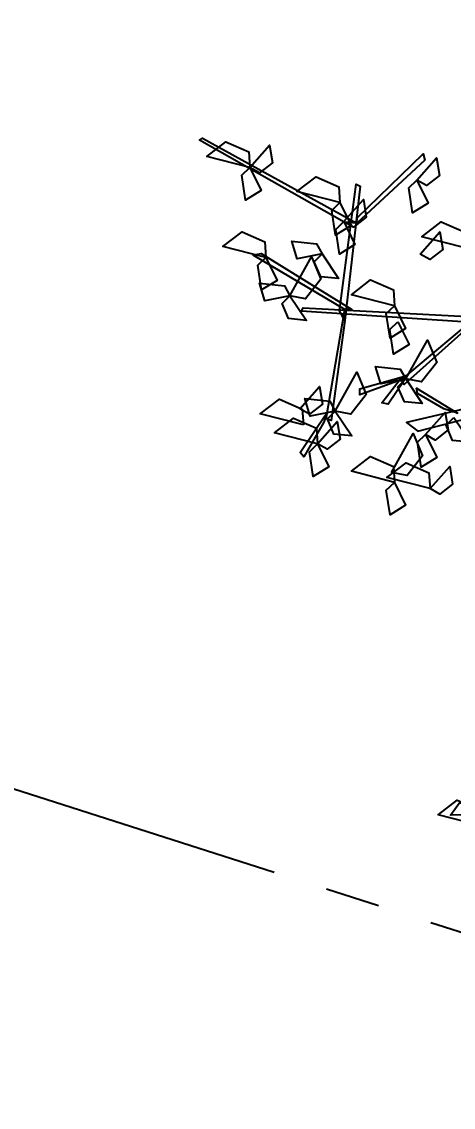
# Model space of a CAD drawing. Header units: inches. Extents: x -1366 to 1207, y -585 to 2554.
# Drawn here: x 398.532 to 399.516, y 2003.711 to 2006.189 of the extents above; entities that cross this region are included whole.
import ezdxf

# ---------------------------------------------------------------- set-up
doc = ezdxf.new("R2010")
doc.units = ezdxf.units.IN
doc.header["$MEASUREMENT"] = 0
doc.header["$PDSIZE"] = 0.05
doc.linetypes.add('HOTWR', pattern=[1.625, 1, -0.125, 0.125, -0.125, 0.125, -0.125])
doc.layers.get('0').update_dxf_attribs({"linetype": 'CONTINUOUS'})
doc.layers.get('DEFPOINTS').update_dxf_attribs({"linetype": 'CONTINUOUS'})
for name, color, linetype in [('A-PLNT', 84, 'CONTINUOUS'), ('DIM', 7, 'CONTINUOUS'), ('Set Back', 10, 'HOTWR')]:
    doc.layers.add(name, color=color, linetype=linetype)
doc.styles.add('style10', font='THSarabun.ttf')
doc.dimstyles.new('C-CC100', dxfattribs={"dimtxt": 0.225, "dimasz": 0.15, "dimexe": 0.25, "dimexo": 0, "dimgap": 0.09, "dimtad": 1, "dimtih": 1, "dimtoh": 1, "dimzin": 0, "dimdsep": 46, "dimtxsty": 'style10', "dimblk1": 'B-2', "dimblk2": 'B-2', "dimsah": 1, "dimcen": 0.09, "dimdle": 0.18, "dimclrd": 1, "dimclre": 7, "dimclrt": 2, "dimadec": 0, "dimazin": 0, "dimtfac": 1, "dimtix": 1, "dimtmove": 2, "dimatfit": 3, "dimldrblk": 'B-2', "dimfxl": 1, "dimtolj": 1, "dimtzin": 0, "dimarcsym": 0})

# ---------------------------------------------------------------- blocks, each defined once
blk = doc.blocks.new('TREE_P36')
at = {"color": 34, "linetype": 'Continuous'}
for points in [[(-0.4921, 0.3373, -0.8081), (-0.6681, 0.4372, -0.7031), (-0.6643, 0.4398, -0.6997), (-0.4765, 0.3362, -0.808)], [(-0.4761, 0.3428, -0.7989), (-0.3957, 0.4207, -0.6412), (-0.3937, 0.413, -0.6503), (-0.4765, 0.3362, -0.808)], [(-0.4977, 0.2297, -0.9657), (-0.4773, 0.3836, -0.7446), (-0.4727, 0.3814, -0.7446), (-0.4911, 0.2178, -0.9775)], [(-0.4913, 0.2312, -0.9962), (-0.6026, 0.2974, -0.8722), (-0.5929, 0.2993, -0.8744), (-0.4828, 0.2311, -1.0001)], [(-0.3421, 0.2159, -1.0799), (-0.544, 0.2292, -0.9749), (-0.5417, 0.2332, -0.9715), (-0.3275, 0.2218, -1.0798)], [(-0.4911, 0.2178, -0.9775), (-0.5079, 0.0962, -0.8312), (-0.514, 0.0982, -0.841), (-0.4913, 0.2312, -0.9962)], [(-0.3275, 0.2218, -1.0798), (-0.419, 0.14, -0.9335), (-0.4224, 0.1455, -0.9433), (-0.319, 0.2323, -1.0984)], [(-0.4272, 0.1441, -0.945), (-0.473, 0.1275, -0.9542), (-0.473, 0.1347, -0.9669), (-0.4168, 0.1503, -0.9472)], [(-0.419, 0.1448, -0.9438), (-0.4386, 0.1161, -0.7828), (-0.4463, 0.1174, -0.7903), (-0.425, 0.1448, -0.9438)], [(-0.2013, 0.144, -1.2496), (-0.4161, 0.0937, -1.1309), (-0.4024, 0.083, -1.1428), (-0.1945, 0.1368, -1.2561)], [(-0.3706, 0.1101, -1.1495), (-0.4029, 0.1291, -1.1025), (-0.4041, 0.1355, -1.0976), (-0.3543, 0.1048, -1.1709)], [(-0.5168, 0.094, -0.8427), (-0.541, 0.0518, -0.8519), (-0.5456, 0.0572, -0.8647), (-0.5129, 0.1055, -0.8449)], [(-0.1559, -0.3777, -0.9565), (-0.3626, -0.3842, -0.7911), (-0.352, -0.3698, -0.8015), (-0.1511, -0.3686, -0.9616)]]:
    blk.add_3dface(points, dxfattribs=at)
at = {"color": 72, "linetype": 'Continuous'}
for points in [[(-0.6066, 0.404, -0.7766), (-0.6591, 0.4174, -0.7872), (-0.6357, 0.4354, -0.7918), (-0.608, 0.4232, -0.7842)], [(-0.6066, 0.404, -0.8291), (-0.5828, 0.4311, -0.8551), (-0.5793, 0.4096, -0.8533), (-0.5949, 0.3973, -0.8374)], [(-0.4035, 0.3886, -0.8816), (-0.3796, 0.4157, -0.9076), (-0.3761, 0.3942, -0.9058), (-0.3918, 0.3819, -0.8899)], [(-0.6066, 0.404, -0.8816), (-0.5931, 0.3761, -0.8923), (-0.612, 0.3644, -0.8542), (-0.6166, 0.3945, -0.8601)], [(-0.4971, 0.3613, -0.8291), (-0.5496, 0.3747, -0.8397), (-0.5261, 0.3927, -0.8443), (-0.4984, 0.3805, -0.8367)], [(-0.4035, 0.3886, -0.8291), (-0.3899, 0.3607, -0.8398), (-0.4088, 0.349, -0.8017), (-0.4134, 0.3791, -0.8076)], [(-0.4971, 0.3613, -0.8291), (-0.4835, 0.3334, -0.8398), (-0.5024, 0.3217, -0.8017), (-0.507, 0.3518, -0.8076)], [(-0.4924, 0.3381, -0.7078), (-0.4685, 0.3652, -0.7338), (-0.465, 0.3437, -0.7319), (-0.4807, 0.3314, -0.7161)], [(-0.4924, 0.3381, -0.8338), (-0.4788, 0.3102, -0.8445), (-0.4977, 0.2985, -0.8064), (-0.5023, 0.3286, -0.8123)], [(-0.3448, 0.3063, -0.7766), (-0.3973, 0.3196, -0.7872), (-0.3739, 0.3377, -0.7918), (-0.3462, 0.3255, -0.7842)], [(-0.5871, 0.2945, -0.8291), (-0.6396, 0.3078, -0.8397), (-0.6162, 0.3258, -0.8443), (-0.5885, 0.3136, -0.8367)], [(-0.3994, 0.2986, -0.8816), (-0.3755, 0.3257, -0.9076), (-0.372, 0.3042, -0.9058), (-0.3877, 0.2919, -0.8899)], [(-0.5188, 0.2989, -0.9551), (-0.5493, 0.2929, -0.9658), (-0.5558, 0.3142, -0.9277), (-0.5255, 0.3109, -0.9336)], [(-0.5871, 0.2945, -0.8291), (-0.5735, 0.2666, -0.8398), (-0.5925, 0.2549, -0.8017), (-0.597, 0.285, -0.8076)], [(-0.5579, 0.2479, -0.9551), (-0.5316, 0.2953, -0.9657), (-0.5202, 0.268, -0.9703), (-0.539, 0.2443, -0.9627)], [(-0.5188, 0.2989, -0.9551), (-0.4988, 0.2688, -0.9811), (-0.5204, 0.271, -0.9793), (-0.5283, 0.2892, -0.9634)], [(-0.4307, 0.2358, -0.8291), (-0.4832, 0.2492, -0.8397), (-0.4598, 0.2672, -0.8443), (-0.4321, 0.255, -0.8367)], [(-0.5579, 0.2479, -0.9551), (-0.5884, 0.2419, -0.9658), (-0.5948, 0.2632, -0.9277), (-0.5646, 0.26, -0.9336)], [(-0.5579, 0.2479, -0.9551), (-0.5379, 0.2179, -0.9811), (-0.5595, 0.2201, -0.9793), (-0.5674, 0.2383, -0.9634)], [(-0.4307, 0.2358, -0.7766), (-0.4172, 0.2079, -0.7873), (-0.4361, 0.1962, -0.7492), (-0.4407, 0.2263, -0.7551)], [(-0.4266, 0.2163, -0.8291), (-0.413, 0.1884, -0.8398), (-0.432, 0.1767, -0.8017), (-0.4366, 0.2068, -0.8076)], [(-0.417, 0.1466, -0.9551), (-0.3907, 0.1939, -0.9657), (-0.3792, 0.1667, -0.9703), (-0.3981, 0.143, -0.9627)], [(-0.417, 0.1466, -1.0076), (-0.4474, 0.1406, -1.0183), (-0.4539, 0.1619, -0.9802), (-0.4237, 0.1586, -0.9861)], [(-0.5029, 0.1075, -0.9026), (-0.4766, 0.1548, -0.9132), (-0.4651, 0.1276, -0.9178), (-0.484, 0.1039, -0.9102)], [(-0.417, 0.1466, -0.9551), (-0.3969, 0.1166, -0.9811), (-0.4186, 0.1187, -0.9793), (-0.4265, 0.137, -0.9634)], [(-0.5457, 0.1103, -0.6846), (-0.5218, 0.1374, -0.7106), (-0.5184, 0.1159, -0.7087), (-0.534, 0.1037, -0.6929)], [(-0.5416, 0.0908, -0.6846), (-0.5941, 0.1041, -0.6951), (-0.5707, 0.1222, -0.6997), (-0.543, 0.11, -0.6921)], [(-0.5029, 0.1075, -0.9026), (-0.5333, 0.1015, -0.9133), (-0.5398, 0.1228, -0.8752), (-0.5095, 0.1195, -0.8811)], [(-0.5029, 0.1075, -0.9551), (-0.4828, 0.0775, -0.9811), (-0.5045, 0.0796, -0.9793), (-0.5123, 0.0979, -0.9634)], [(-0.393, 0.079, -0.6846), (-0.3691, 0.106, -0.7106), (-0.3656, 0.0846, -0.7087), (-0.3813, 0.0723, -0.6929)], [(-0.5244, 0.0676, -0.8291), (-0.5768, 0.081, -0.8397), (-0.5534, 0.099, -0.8443), (-0.5257, 0.0868, -0.8367)], [(-0.5244, 0.0676, -0.8291), (-0.5005, 0.0947, -0.8551), (-0.497, 0.0732, -0.8533), (-0.5126, 0.061, -0.8374)], [(-0.3584, 0.0998, -0.9551), (-0.3383, 0.0698, -0.9811), (-0.36, 0.0719, -0.9793), (-0.3678, 0.0902, -0.9634)], [(-0.4343, 0.0329, -0.6216), (-0.4079, 0.0803, -0.6321), (-0.3965, 0.053, -0.6367), (-0.4154, 0.0293, -0.6291)], [(-0.5244, 0.0676, -0.8291), (-0.5108, 0.0397, -0.8398), (-0.5297, 0.028, -0.8017), (-0.5343, 0.0581, -0.8076)], [(-0.393, 0.079, -0.7371), (-0.3794, 0.0511, -0.7478), (-0.3983, 0.0394, -0.7097), (-0.4029, 0.0695, -0.7155)], [(-0.4307, 0.0208, -0.6716), (-0.4832, 0.0342, -0.6822), (-0.4598, 0.0522, -0.6868), (-0.4321, 0.04, -0.6792)], [(-0.3875, 0.0131, -0.6716), (-0.44, 0.0265, -0.6822), (-0.4166, 0.0445, -0.6868), (-0.3889, 0.0323, -0.6792)], [(-0.3875, 0.0131, -0.7766), (-0.3636, 0.0402, -0.8026), (-0.3602, 0.0187, -0.8008), (-0.3758, 0.0064, -0.7849)], [(-0.4307, 0.0208, -0.7766), (-0.4172, -0.0071, -0.7873), (-0.4361, -0.0188, -0.7492), (-0.4407, 0.0113, -0.7551)], [(-0.3253, -0.3974, -0.8291), (-0.3778, -0.384, -0.8397), (-0.3544, -0.366, -0.8443), (-0.3266, -0.3782, -0.8367)]]:
    blk.add_3dface(points, dxfattribs=at)
blk = doc.blocks.new('B-2')
at = {"layer": 'DIM', "color": 2}
blk.add_line((0, 1), (0, -1), dxfattribs=at)
at = {"layer": 'DIM'}
blk.add_line((-1, 0), (1, 0), dxfattribs=at)
at = {"layer": 'DIM', "color": 2}
blk.add_circle((0, 0), 0.325, dxfattribs=at)
blk = doc.blocks.new('*D792')
at = {"layer": 'DEFPOINTS', "color": 0, "transparency": 16777216}
for p in [(374.9876, 2007.7898), (374.2109, 2005.5462), (399.3538, 1999.9812)]:
    blk.add_point(p, dxfattribs=at)
at = {"layer": 'DIM', "color": 7, "lineweight": -2, "transparency": 16777216}
for p, q in [((374.9876, 2007.7898), (374.1291, 2005.3099)), ((399.3538, 1999.9812), (398.3017, 1996.942))]:
    blk.add_line(p, q, dxfattribs=at)
at = {"layer": 'DIM', "color": 1, "lineweight": -2, "transparency": 16777216}
for p, q in [((374.9196, 2005.3008), (385.4049, 2001.6711)), ((397.6748, 1997.4236), (387.1895, 2001.0533))]:
    blk.add_line(p, q, dxfattribs=at)
at = {"layer": 'DIM', "color": 1, "lineweight": -2, "transparency": 16777216, "xscale": 0.75, "yscale": 0.75, "zscale": 0.75}
for p, rotation in [((374.2109, 2005.5462), 160.9055121148177), ((398.3835, 1997.1782), 340.9055121148177)]:
    blk.add_blockref('B-2', p, dxfattribs=dict(at, rotation=rotation))
at = {"layer": 'DIM', "color": 2, "transparency": 16777216, "insert": (386.2972, 2001.3622), "char_height": 0.5, "attachment_point": 5, "style": 'style10'}
blk.add_mtext('\\A1;25.58', dxfattribs=at)
blk = doc.blocks.new('*D793')
at = {"layer": 'DEFPOINTS', "color": 0, "transparency": 16777216}
for p in [(417.8187, 2037.7907), (399.3538, 1999.9812), (402.4217, 1998.5217)]:
    blk.add_point(p, dxfattribs=at)
at = {"layer": 'DIM', "color": 7, "lineweight": -2, "transparency": 16777216}
for p, q in [((417.8187, 2037.7907), (420.7229, 2036.409)), ((399.3538, 1999.9812), (402.6474, 1998.4143))]:
    blk.add_line(p, q, dxfattribs=at)
at = {"layer": 'DIM', "color": 1, "lineweight": -2, "transparency": 16777216}
for p, q in [((420.175, 2035.8392), (411.6251, 2017.8673)), ((402.7439, 1999.1989), (411.2937, 2017.1708))]:
    blk.add_line(p, q, dxfattribs=at)
at = {"layer": 'DIM', "color": 1, "lineweight": -2, "transparency": 16777216, "xscale": 0.75, "yscale": 0.75, "zscale": 0.75}
for p, rotation in [((420.4972, 2036.5164), 64.55784553991998), ((402.4217, 1998.5217), 244.55784553992)]:
    blk.add_blockref('B-2', p, dxfattribs=dict(at, rotation=rotation))
at = {"layer": 'DIM', "color": 2, "transparency": 16777216, "insert": (411.4594, 2017.519), "char_height": 0.5, "attachment_point": 5, "style": 'style10'}
blk.add_mtext('\\A1;42.08', dxfattribs=at)

msp = doc.modelspace()

# ---------------------------------------------------------------- linework, layer by layer
at = {"layer": 'Set Back'}
msp.add_line((374.9428, 2011.992), (406.1823, 2001.9806), dxfattribs=at)

# ---------------------------------------------------------------- block references
at = {"layer": 'A-PLNT', "xscale": 1.875, "yscale": 1.875, "zscale": 1.875}
msp.add_blockref('TREE_P36', (400.1893, 2005.0986, 5.5468), dxfattribs=at)

# ---------------------------------------------------------------- dimensions: what is measured, and where the dimension line sits
at = {"layer": 'DIM'}
for base, p1, p2, angle, picture, middle in [((402.4217, 1998.5217), (417.8187, 2037.7907), (399.3538, 1999.9812), 64.5578, '*D793', (411.4594, 2017.519)), ((374.2109, 2005.5462), (399.3538, 1999.9812), (374.9876, 2007.7898), 340.9055, '*D792', (386.2972, 2001.3622))]:
    dim = msp.add_linear_dim(base=base, p1=p1, p2=p2, angle=angle, dimstyle='C-CC100', override={"dimtxt": 0.5, "dimasz": 0.75}, dxfattribs=at)
    dim.commit()
    dim.dimension.update_dxf_attribs({"geometry": picture, "text_midpoint": middle})

doc.saveas('drawing.dxf')
